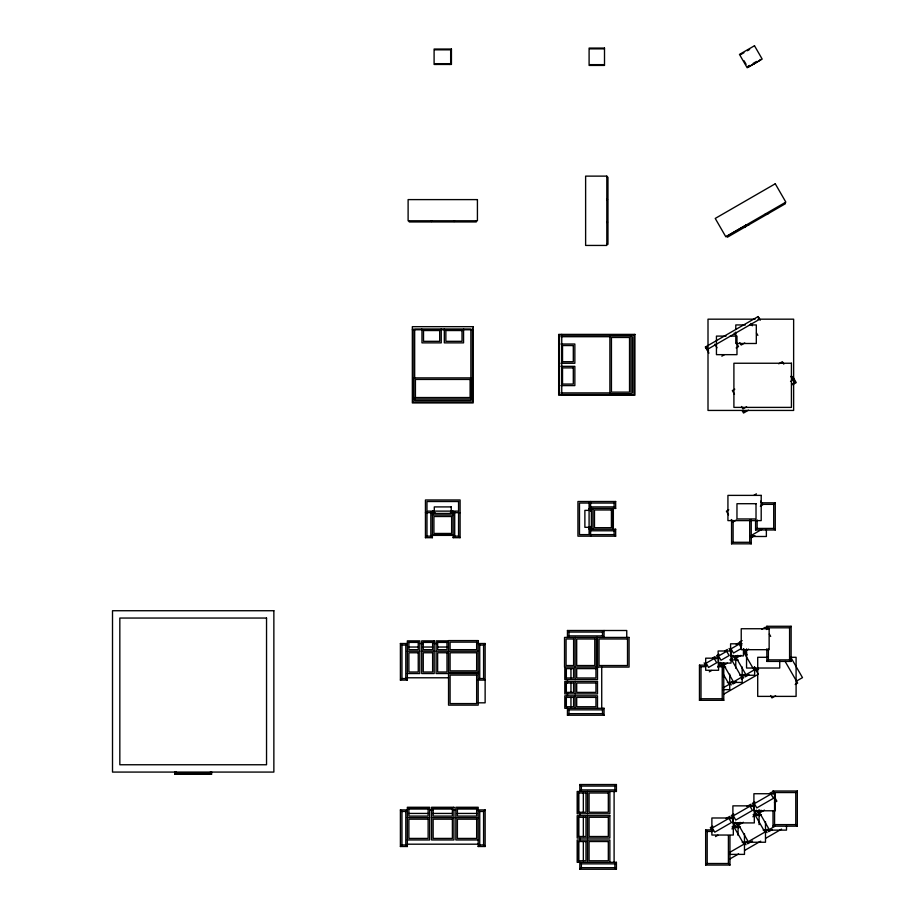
<?xml version="1.0" encoding="UTF-8"?>
<svg xmlns="http://www.w3.org/2000/svg" width="915" height="915" viewBox="0 0 915 915"><rect width="100%" height="100%" fill="white"/><g stroke="black" fill="none" stroke-linecap="round" stroke-linejoin="round"><path stroke-width="1.37" d="M432.372 511.714L432.372 537.688L425.441 537.688L426.973 536.156L426.973 511.885M425.441 537.688L425.441 499.979L460.096 499.979L460.096 537.688L453.165 537.688L454.709 536.156L454.709 511.885M407.347 680.097L405.803 678.564L405.803 645.064L407.347 643.519L400.404 643.519L400.404 680.097L407.347 680.097L407.347 640.866L419.791 640.866L419.791 673.543L407.347 673.543M400.404 680.097L401.948 678.564L401.948 645.064L400.404 643.519M615.658 508.443L614.114 506.899L589.855 506.899L589.855 503.044L614.114 503.044L615.658 501.5L615.658 508.443L589.683 508.443M483.589 645.064L485.133 643.519L478.19 643.519L479.735 645.064L479.735 678.564L478.19 680.097L485.133 680.097L483.589 678.564L483.589 645.064L479.735 645.064M615.658 536.167L614.114 534.623L589.855 534.623L589.855 530.769L614.114 530.769L615.658 529.236L615.658 536.167L577.937 536.167L577.937 501.5L615.658 501.5M567.449 630.504L568.993 632.048L602.493 632.048L604.037 630.504L604.037 637.435L602.493 635.891L568.993 635.891L567.449 637.435L567.449 630.504L626.752 630.504L626.752 637.435M407.347 846.501L405.803 844.957L405.803 811.456L407.347 809.924L400.404 809.924L400.404 846.501L407.347 846.501L407.347 807.27L429.684 807.27L429.684 839.959L407.347 839.959M400.404 846.501L401.948 844.957L401.948 811.456L400.404 809.924M751.238 519.537L751.238 543.83L731.577 543.83L733.109 542.286L733.109 521.058M755.584 519.972L755.584 529.968L775.257 529.968L773.713 528.424L773.713 504.359L775.257 502.827L761.2 502.827M604.037 708.29L602.493 709.834L568.993 709.834L567.449 708.29L567.449 715.221L568.993 713.677L602.493 713.677L604.037 715.221L604.037 708.29L564.807 708.29L564.807 695.835L597.495 695.835L597.495 708.29M755.584 529.968L757.128 528.424L773.713 528.424M485.133 846.501L483.589 844.957L483.589 811.456L485.133 809.924L478.19 809.924L479.735 811.456L479.735 844.957L478.19 846.501L485.133 846.501L485.133 809.924M616.413 791.464L614.88 789.919L581.368 789.919L579.824 791.464L579.824 784.532L616.413 784.532L616.413 791.464L577.182 791.464L577.182 813.79L609.859 813.79L609.859 791.464M706.609 665.159L699.46 665.159L699.46 700.307L723.765 700.307L722.221 698.763L722.221 666.703L723.765 665.159L718.046 665.159M699.46 700.307L701.004 698.763L701.004 666.703L699.46 665.159M579.824 784.532L581.368 786.065L614.88 786.065L616.413 784.532M766.839 648.769L766.839 661.419L791.132 661.419L789.588 659.875L789.588 627.804L791.132 626.272L766.839 626.272L766.839 629.074M766.839 661.419L768.371 659.875L789.588 659.875M616.413 862.319L614.88 863.851L581.368 863.851L579.824 862.319L579.824 869.25L581.368 867.706L614.88 867.706L616.413 869.25L616.413 862.319L577.182 862.319L577.182 839.981L609.859 839.981L609.859 862.319M729.953 835.532L729.953 865.052L705.659 865.052L707.192 863.508L707.192 831.449L705.659 829.916L712.796 829.916M773.026 810.701L773.026 826.165L797.308 826.165L795.775 824.621L795.775 792.55L797.308 791.018L773.026 791.018L773.026 793.831M773.026 826.165L774.57 824.621L774.57 792.55L773.026 791.018M767.513 214.041L768.531 213.447M753.674 64.004L755.676 62.849M740.521 54.694L743.941 52.727M747.361 50.748L749.637 49.433M747.463 66.704L749.74 65.388M753.148 63.41L756.568 61.442M758.112 316.579L759.644 319.244L706.952 349.667L705.419 347.002L758.112 316.579L760.228 320.25M721.844 356.187L724.223 354.814M736.14 347.94L738.519 346.568L736.438 342.965M744.753 342.965L741.184 345.035L739.789 342.633M734.802 389.184L732.355 390.591L734.471 394.262M778.722 363.815L782.382 361.711L783.8 364.147M746.606 406.82L742.946 408.925L741.539 406.489M790.526 381.452L792.973 380.045L790.846 376.374M743.815 411.979L746.263 410.572M792.733 383.74L795.181 382.321L793.065 378.661M748.436 410.195L743.54 413.031L742.122 410.583M792.562 384.735L796.233 382.607L792.699 376.5M728.786 509.781L726.396 511.165L728.5 514.825M754.006 495.232L756.408 493.848M736.335 520.075L732.732 522.156L731.325 519.709M760.342 506.201L762.744 504.817L760.628 501.157M750.46 535.927L762.264 529.11M751.101 537.334L753.502 535.95M751.295 537.665L754.898 535.584M742.134 640.626L739.697 642.033L741.688 645.487M761.703 629.326L765.375 627.21L766.701 629.509M712.533 658.034L714.924 656.65L716.216 658.88M718.996 654.294L716.605 655.678L717.898 657.919M724.977 650.839L727.379 649.456M736.232 644.343L739.835 642.273M709.319 671.827L711.721 670.443M717.703 666.989L720.105 665.605L718.813 663.364M748.676 649.112L745.004 651.228L743.678 648.929L747.12 654.9M724.165 663.261L721.775 664.645L720.482 662.403M730.159 659.795L732.549 658.411L730.616 655.06M735.626 659.875L734.23 657.462L737.822 655.38M727.356 663.192L723.879 665.205L733.498 681.881L741.619 677.192L732 660.516M740.956 655.334L736.323 658.011L745.954 674.687L754.074 670.009L744.433 653.333M723.365 687.725L729.163 684.386L722.976 673.669M755.596 669.563L758.043 668.156M736.529 681.915L732.938 683.985L731.543 681.561M741.322 679.147L743.723 677.763L742.328 675.339M748.985 674.721L745.393 676.791L743.998 674.378M756.167 670.569L758.615 669.162M723.834 694.13L758.283 674.241L754.189 667.126M775.623 695.8L771.963 697.916L770.59 695.537M795.192 684.5L797.628 683.093L796.256 680.714M712.762 826.222L710.337 827.618L712.282 830.98M726.053 818.536L729.678 816.443L730.971 818.685M733.761 814.087L731.348 815.482L733.292 818.845M747.063 806.412L750.689 804.319L751.981 806.561M754.772 801.963L752.359 803.359L754.303 806.721M769.275 793.58L771.7 792.184M731.302 818.57L733.75 817.164M752.164 806.527L754.612 805.108M715.519 836.585L717.932 835.189M732.435 826.805L734.848 825.41L732.915 822.047M738.611 828.075L736.518 824.449L740.144 822.356M753.445 814.682L755.859 813.286L753.914 809.924M757.529 812.314L761.154 810.221M774.456 802.546L776.869 801.151L774.284 796.668M731.909 828.887L734.288 827.515L743.918 844.19L729.621 852.437M743.392 822.265L738.622 825.01L748.253 841.686L764.929 832.067L755.298 815.391L752.919 816.763M764.402 810.13L759.633 812.886L769.263 829.562L775.211 826.119M752.519 840.999L747.681 843.79L746.285 841.377M772.329 829.573L768.703 831.666L767.308 829.242M730.021 858.876L738.611 853.924M744.753 850.378L760.708 841.16M765.615 838.334L781.57 829.116M744.284 227.446L745.302 226.874M747.955 225.33L748.962 224.747M589.866 48.861L603.728 48.861M434.877 49.822L450.66 49.822L450.66 63.673L434.877 63.673M589.866 64.645L603.728 64.645M606.817 177.281L607.96 177.281L607.96 199.104L606.817 199.104M606.817 199.87L607.96 199.87L607.96 221.682L606.817 221.682M606.817 222.459L607.96 222.459L607.96 244.282L606.817 244.282M755.104 319.175L708.004 319.175L708.004 410.435L793.637 410.435L793.637 319.175L757.963 319.175M745.37 324.939L735.797 324.939L735.797 329.217M749.476 324.939L756.316 324.939L756.316 343.491L735.797 343.491L735.797 332.076M421.689 329L414.667 329L414.667 378.147M463.859 329L470.882 329L470.882 400.621L414.667 400.621L414.667 397.808M412.345 329.766L473.181 329.766M560.849 335.153L634.152 335.153L634.152 394.457L560.849 394.457M726.03 336.102L716.445 336.102L716.445 354.654L736.975 354.654L736.975 336.102L730.136 336.102M560.987 336.697L610.133 336.697M560.987 344.017L574.849 344.017L574.849 363.266L560.987 363.266M560.987 366.343L574.849 366.343L574.849 385.604L560.987 385.604M560.987 392.912L610.133 392.912M761.269 504.359L773.713 504.359M588.825 508.82L592.931 508.82M425.441 512.663L435.14 512.663M450.397 512.663L460.096 512.663M432.372 514.973L453.165 514.973M588.825 528.847L592.931 528.847M589.683 529.236L615.658 529.236M432.372 534.989L453.165 534.989M432.372 535.378L453.165 535.378M426.973 536.156L430.828 536.156L432.372 537.688M454.709 536.156L458.564 536.156L460.096 537.688M751.124 536.487L766.37 536.487L766.37 529.636M733.109 542.286L749.705 542.286L751.238 543.83M789.588 627.804L768.371 627.804L766.839 626.272M448.544 640.866L436.1 640.866L436.1 673.543L478.19 673.543M408.879 642.41L418.258 642.41M423.256 642.41L432.635 642.41M437.633 642.41L447.012 642.41M420.134 643.519L422.97 643.519M434.339 643.519L437.187 643.519M742.179 643.805L730.593 643.805L730.593 655.918L743.46 655.918L743.46 649.192M401.948 645.064L405.803 645.064M408.891 647.031L418.247 647.031M423.256 647.031L432.623 647.031M437.633 647.031L447 647.031M407.347 651.217L419.791 651.217M421.724 651.217L434.168 651.217M436.1 651.217L478.19 651.217M743.849 652.772L746.549 652.772M767.662 657.29L757.712 657.29L757.712 696.384L796.096 696.384L796.096 657.29L790.411 657.29M730.056 659.955L738.142 659.955M701.004 666.703L705.248 666.703M717.978 666.703L722.221 666.703M722.987 667.149L725.687 667.149M448.544 672.388L478.19 672.388M739.812 675.259L754.635 675.259L754.635 666.818M407.347 677.786L448.544 677.786M401.948 678.564L405.803 678.564M479.735 678.564L483.589 678.564M727.356 682.441L742.179 682.441L742.179 666.978M722.987 689.636L729.735 689.636L729.735 674.172M701.004 698.763L722.221 698.763M478.19 702.823L485.133 702.823L485.133 643.519M567.449 715.221L604.037 715.221M210.427 772.512L211.582 772.512M175.943 773.095L210.427 773.095M174.788 773.999L211.582 773.999M774.57 792.55L795.775 792.55M408.879 808.814L428.14 808.814M433.138 808.814L452.399 808.814M457.409 808.814L476.658 808.814M430.016 809.924L432.852 809.924M452.685 809.924L455.521 809.924M401.948 811.456L405.803 811.456M479.735 811.456L483.589 811.456M408.891 813.435L428.14 813.435M433.15 813.435L452.387 813.435M457.397 813.435L476.658 813.435M753.148 814.83L761.371 814.83M407.347 817.633L429.684 817.633M431.594 817.633L453.943 817.633M455.864 817.633L478.19 817.633M774.57 824.621L795.775 824.621M732.137 826.954L740.361 826.954M763.19 830.122L786.5 830.122L786.5 826.005M707.192 831.449L712.854 831.449M478.19 839.959L455.864 839.959L455.864 807.27L478.19 807.27L478.19 846.501M742.179 842.246L765.489 842.246L765.489 821.681M407.347 844.19L478.19 844.19M401.948 844.957L405.803 844.957M479.735 844.957L483.589 844.957M729.392 854.381L744.478 854.381L744.478 833.805M707.192 863.508L728.409 863.508L729.953 865.052M579.824 869.25L616.413 869.25M760.125 59.384L760.514 60.047L748.836 66.784L748.459 66.12M743.987 60.699L746.068 64.302M784.841 202.707L785.413 203.702L766.518 214.613L765.947 213.607M765.283 213.996L765.855 214.991L746.96 225.902L746.377 224.907M714.912 344.189L716.983 347.791M706.471 347.277L708.576 350.948M705.419 347.002L708.953 353.121M785.127 661.419L796.485 681.092L802.489 677.626L791.132 657.942M729.873 682.533L731.268 684.946M704.15 662.872L706.094 666.223M756.236 810.072L759.622 815.94M755.859 813.286L757.254 815.7M765.638 830.202L767.033 832.616M734.848 825.41L736.243 827.835M744.627 842.338L746.022 844.751M750.929 323.395L752.313 325.797M756.465 332.991L757.86 335.393M734.253 333.026L736.335 336.629M769.355 634.106L770.682 636.405M729.049 648.483L730.342 650.737M732.926 655.22L734.23 657.462M735.225 822.208L736.518 824.449M797.308 791.018L797.308 826.165M791.132 626.272L791.132 661.419M779.729 661.19L779.729 668.03L746.549 668.03L746.549 648.884M775.257 502.827L775.257 529.968M768.371 648.724L768.371 659.875M759.073 809.558L759.073 824.632M757.128 519.937L757.128 528.424M749.705 519.64L749.705 542.286M738.062 823.054L738.062 835.395M735.763 655.575L735.763 668.225M731.577 519.537L731.577 543.83M728.409 835.635L728.409 863.508M723.765 665.159L723.765 700.307M723.319 662.769L723.319 676.826M705.659 829.916L705.659 865.052M632.608 336.697L632.608 392.912M614.88 786.065L614.88 789.919M614.88 863.851L614.88 867.706M614.114 503.044L614.114 506.899M614.114 530.769L614.114 534.623M614.102 791.464L614.102 862.319M613.347 508.443L613.347 529.236M612.958 508.443L612.958 529.236M602.493 632.048L602.493 635.891M602.493 709.834L602.493 713.677M601.727 667.081L601.727 708.29M597.495 637.435L597.495 679.536L564.807 679.536L564.807 667.081M596.328 637.435L596.328 667.081M592.931 508.443L592.931 529.236M590.621 501.5L590.621 511.211M590.621 526.457L590.621 536.167M587.533 791.464L587.533 813.79M587.533 815.723L587.533 838.06M587.533 839.981L587.533 862.319M583.347 792.996L583.347 812.257M583.347 817.267L583.347 836.516M583.347 841.525L583.347 860.775M581.368 786.065L581.368 789.919M581.368 863.851L581.368 867.706M579.824 812.714L579.824 815.551M579.824 838.231L579.824 841.057M578.726 793.008L578.726 812.257M578.726 817.255L578.726 836.516M578.726 841.525L578.726 860.775M575.146 637.435L575.146 679.536M575.146 681.458L575.146 693.913M575.146 695.835L575.146 708.29M570.96 668.625L570.96 677.992M570.96 683.002L570.96 692.381M570.96 697.379L570.96 706.757M568.993 632.048L568.993 635.891M568.993 709.834L568.993 713.677M567.449 679.868L567.449 682.716M567.449 692.655L567.449 695.503M566.339 668.625L566.339 677.992M566.339 683.002L566.339 692.369M566.339 697.379L566.339 706.746M561.753 334.387L561.753 395.223M559.442 335.153L559.442 394.457M476.269 220.79L476.269 221.945L454.446 221.945L454.446 220.79M472.426 328.862L472.426 402.165L413.123 402.165L413.123 328.862M458.564 511.885L458.564 536.156M453.668 220.79L453.668 221.945L431.857 221.945L431.857 220.79M453.165 511.714L453.165 537.688M452.788 510.856L452.788 514.973M449.505 63.673L449.505 64.45M444.313 328.988L444.313 342.862L463.562 342.862L463.562 328.988L421.975 328.988L421.975 342.862L441.236 342.862L441.236 328.988M436.032 63.673L436.032 64.45M432.749 510.856L432.749 514.973M431.091 220.79L431.091 221.945L409.268 221.945L409.268 220.79M430.828 511.885L430.828 536.156M211.582 771.803L211.582 774.296L174.788 774.296L174.788 771.803M210.427 771.803L210.427 774.296M175.943 771.803L175.943 774.296M754.486 45.75L739.469 54.42L747.178 67.756L762.184 59.086L754.486 45.75M775.257 183.778L715.233 218.433L725.812 236.779L785.848 202.124L775.257 183.778M745.714 225.284L726.819 236.196L727.402 237.202L746.297 226.291L745.714 225.284M714.238 658.514L706.117 663.203L708.565 667.435L716.674 662.746L714.238 658.514M726.682 651.32L718.561 656.009L721.009 660.241L729.129 655.563L726.682 651.32M739.137 644.137L731.016 648.827L733.464 653.058L741.585 648.369L739.137 644.137M728.981 818.319L712.305 827.949L714.752 832.181L731.428 822.562L728.981 818.319M749.991 806.195L733.315 815.814L735.763 820.057L752.439 810.427L749.991 806.195M771.002 794.06L754.326 803.69L756.774 807.922L773.45 798.292L771.002 794.06M604.506 48.083L589.1 48.083L589.1 65.422L604.506 65.422L604.506 48.083M451.438 49.044L434.099 49.044L434.099 64.45L451.438 64.45L451.438 49.044M606.817 176.126L585.623 176.126L585.623 245.437L606.817 245.437L606.817 176.126M477.424 199.607L408.113 199.607L408.113 220.79L477.424 220.79L477.424 199.607M473.181 326.678L412.345 326.678L412.345 402.932L473.181 402.932L473.181 326.678M439.692 330.532L423.519 330.532L423.519 341.318L439.692 341.318L439.692 330.532M462.018 330.532L445.857 330.532L445.857 341.318L462.018 341.318L462.018 330.532M634.918 334.387L558.665 334.387L558.665 395.223L634.918 395.223L634.918 334.387M631.064 335.931L609.893 335.931L609.893 393.69L631.064 393.69L631.064 335.931M629.531 337.463L611.437 337.463L611.437 392.146L629.531 392.146L629.531 337.463M573.305 345.55L562.531 345.55L562.531 361.722L573.305 361.722L573.305 345.55M791.429 363.244L733.899 363.244L733.899 407.392L791.429 407.392L791.429 363.244M573.305 367.887L562.531 367.887L562.531 384.06L573.305 384.06L573.305 367.887M471.648 377.895L413.889 377.895L413.889 399.077L471.648 399.077L471.648 377.895M470.116 379.439L415.421 379.439L415.421 397.545L470.116 397.545L470.116 379.439M761.2 495.381L727.928 495.381L727.928 520.612L761.2 520.612L761.2 495.381M458.564 501.523L426.973 501.523L426.973 511.119L458.564 511.119L458.564 501.523M589.088 503.044L579.481 503.044L579.481 534.623L589.088 534.623L589.088 503.044M756.019 503.707L736.964 503.707L736.964 518.954L756.019 518.954L756.019 503.707M451.244 506.91L434.293 506.91L434.293 513.429L451.244 513.429L451.244 506.91M611.414 509.975L594.476 509.975L594.476 527.692L611.414 527.692L611.414 509.975M591.387 510.364L584.879 510.364L584.879 527.315L591.387 527.315L591.387 510.364M451.633 516.506L433.916 516.518L433.916 533.456L451.633 533.456L451.633 516.506M273.86 610.728L112.511 610.728L112.511 772.077L273.86 772.077L273.86 610.728M266.539 618.048L119.831 618.048L119.831 764.757L266.539 764.757L266.539 618.048M769.138 628.742L741.23 628.742L741.23 649.684L769.138 649.684L769.138 628.742M629.062 637.435L564.532 637.435L564.532 667.081L629.062 667.081L629.062 637.435M573.614 638.979L566.065 638.979L566.065 665.537L573.614 665.537L573.614 638.979M594.784 638.979L576.69 638.979L576.69 665.537L594.784 665.537L594.784 638.979M627.518 638.979L599.028 638.979L599.028 665.537L627.518 665.537L627.518 638.979M478.19 640.592L448.544 640.592L448.544 705.133L478.19 705.133L478.19 640.592M434.168 640.866L421.724 640.866L421.724 673.543L434.168 673.543L434.168 640.866M418.247 642.136L408.891 642.136L408.879 649.673L418.258 649.673L418.247 642.136M432.623 642.136L423.256 642.136L423.256 649.673L432.635 649.673L432.623 642.136M447 642.136L437.633 642.136L437.633 649.673L447.012 649.673L447 642.136M476.658 642.136L450.089 642.136L450.089 649.673L476.658 649.673L476.658 642.136M731.016 651L718.138 651L718.138 663.112L731.016 663.112L731.016 651M418.258 652.761L408.879 652.761L408.891 672.01L418.258 672.01L418.247 652.75M432.635 652.761L423.256 652.75L423.256 672.01L432.635 672.01L432.623 652.75M447.012 652.761L437.633 652.75L437.633 672.01L447.012 672.01L447 652.75M476.658 652.761L450.089 652.761L450.089 670.855L476.658 670.855L476.658 652.761M718.561 658.182L705.694 658.182L705.694 670.283L718.561 670.283L718.561 658.182M573.614 668.625L566.076 668.625L566.076 677.992L573.614 677.992L573.614 668.625M595.951 668.625L576.69 668.625L576.702 677.992L595.951 677.992L595.951 668.625M476.658 675.087L450.089 675.087L450.089 703.589L476.658 703.589L476.658 675.087M597.495 681.458L564.807 681.458L564.807 693.913L597.495 693.913L597.495 681.458M573.614 683.002L566.076 683.002L566.076 692.381L573.614 692.369L573.614 683.002M595.951 683.002L576.69 683.002L576.702 692.381L595.951 692.369L595.951 683.002M573.614 697.379L566.076 697.379L566.076 706.757L573.614 706.746L573.614 697.379M595.951 697.379L576.69 697.379L576.702 706.757L595.951 706.746L595.951 697.379M585.989 793.008L578.452 792.996L578.452 812.257L585.989 812.257L585.989 793.008M608.326 792.996L589.066 792.996L589.066 812.257L608.326 812.257L608.326 792.996M775.325 793.728L753.903 793.728L753.903 810.782L775.325 810.782L775.325 793.728M754.315 805.852L732.892 805.852L732.892 822.917L754.315 822.917L754.315 805.852M453.943 807.27L431.594 807.27L431.594 839.959L453.943 839.959L453.943 807.27M428.14 808.54L408.891 808.54L408.879 816.089L428.14 816.089L428.14 808.54M452.387 808.54L433.15 808.54L433.138 816.089L452.399 816.089L452.387 808.54M476.658 808.54L457.397 808.54L457.409 816.089L476.658 816.089L476.658 808.54M609.859 815.723L577.182 815.723L577.182 838.06L609.859 838.06L609.859 815.723M585.989 817.255L578.452 817.267L578.452 836.516L585.989 836.516L585.989 817.255M608.326 817.267L589.066 817.267L589.077 836.516L608.326 836.516L608.326 817.255M733.315 817.987L711.881 817.987L711.881 835.04L733.315 835.04L733.315 817.987M428.14 819.165L408.879 819.165L408.891 838.426L428.14 838.414L428.14 819.165M452.399 819.165L433.138 819.165L433.15 838.426L452.399 838.414L452.387 819.165M476.658 819.165L457.397 819.165L457.397 838.426L476.658 838.426L476.658 819.165M585.989 841.525L578.452 841.525L578.452 860.775L585.989 860.775L585.989 841.525M608.326 841.525L589.066 841.525L589.066 860.775L608.326 860.775L608.326 841.525"/></g></svg>
